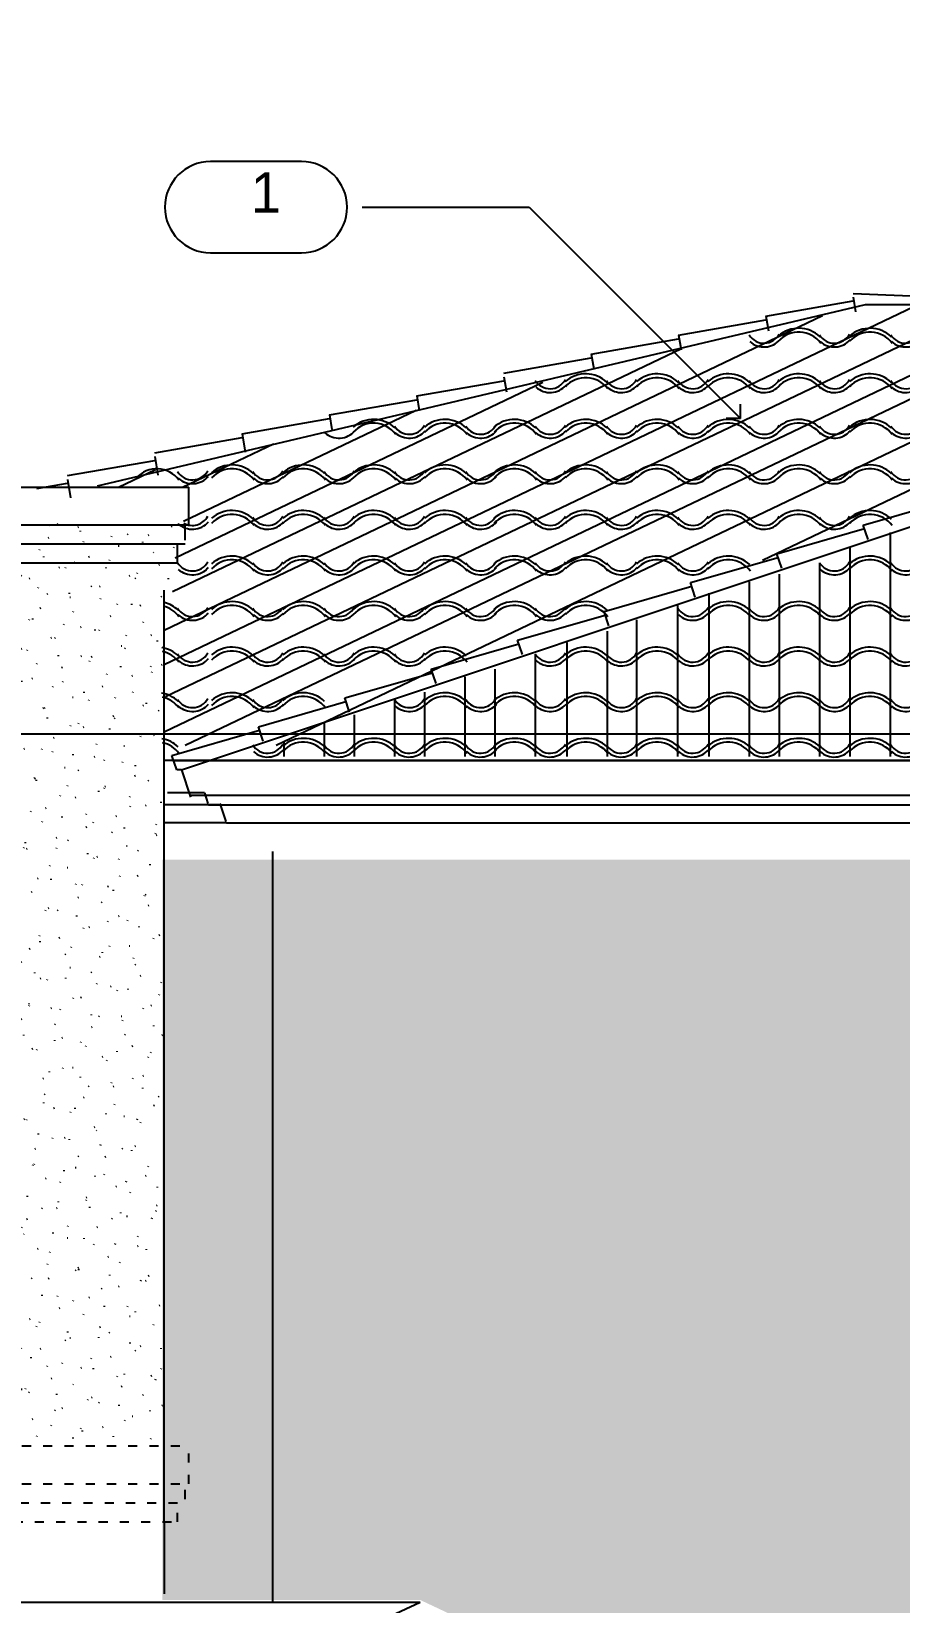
# Model space of a CAD drawing. Extents: x -92740 to -63661, y -15771 to -4391.
# Drawn here: x -86517.4 to -86345.8, y -8992 to -8681.6 of the extents above; entities that cross this region are included whole.
import ezdxf
from ezdxf.enums import TextEntityAlignment as Align

# ---------------------------------------------------------------- set-up
doc = ezdxf.new("R2010")
doc.units = 0
doc.header["$MEASUREMENT"] = 0
doc.linetypes.add('Dashed', pattern=[1, 0.3, -0.4, 0.3])
for name, color, linetype in [('B1NOTES', 2, 'Continuous'), ('ELEVATIONS', 7, 'Continuous'), ('ROOFTILE', 7, 'Continuous'), ('STUCCO', 4, 'Continuous')]:
    doc.layers.add(name, color=color, linetype=linetype)
doc.styles.add('DCADTXTSTYLE1', font='AVG_TP')
pattern_1 = [(20, (0, 0), (-2.1376259, 5.8730789), [-6.09375015, 0.15625]), (55, (0, 0), (-5.11970028, 3.58485273), [-6.09375015, 0.15625]), (80, (0, 0), (-6.15504846, 1.0853011), [-6.09375015, 0.15625])]

msp = doc.modelspace()

# ---------------------------------------------------------------- hatches: boundary and pattern name
at = {"layer": 'STUCCO', "linetype": 'Continuous', "ltscale": 18}
h = msp.add_hatch(dxfattribs=at)
h.set_pattern_fill('cement', color=9, scale=1.5625, style=0, pattern_type=2)
h.set_pattern_definition(pattern_1)
h.paths.add_polyline_path([(-86715, -8844.5), (-86715, -8947.25), (-86616.75, -8947.25), (-86616.75, -8960), (-86491.5, -8960), (-86491.5, -8790.5), (-86488.5, -8790.5), (-86488.5, -8788.25), (-86487.75, -8788.25), (-86487.75, -8785.25), (-86486.62, -8784.12), (-86486.62, -8777.75), (-86624.25, -8777.75), (-86624.25, -8786.75), (-86621.25, -8786.75), (-86619, -8789), (-86616.75, -8789), (-86616.75, -8792.75), (-86614.5, -8792.75)], flags=0)
h = msp.add_hatch(dxfattribs=at)
h.set_pattern_fill('cement', color=9, scale=1.5625, style=0, pattern_type=2)
h.set_pattern_definition(pattern_1)
h.paths.add_polyline_path([(-86205, -8880.5), (-86205, -8845.25), (-86491.5, -8845.25), (-86491.5, -8991.5), (-86440.5, -8991.5), (-86378.19, -9020.83), (-86378.19, -9029.75), (-86408.25, -9029.75), (-86408.25, -9047), (-86370.91, -9064.96), (-86309.25, -9064.96), (-86232, -9098.75), (-86232, -9106.25), (-86234.25, -9106.25), (-86234.25, -9108.5), (-86235.75, -9107), (-86235.75, -9110.75), (-86246.25, -9110.75), (-86246.25, -9123.5), (-86184.75, -9152.75), (-86184.75, -9158), (-86189.25, -9158), (-86189.25, -9159.5), (-86192.25, -9159.5), (-86192.25, -9161.75), (-86219.25, -9161.75), (-86219.25, -9304.25), (-86161.5, -9304.25), (-86161.5, -8936.75), (-86093.25, -8936.75), (-86093.25, -8925.5), (-86160.75, -8925.5), (-86160.75, -8880.5)], flags=0)

# ---------------------------------------------------------------- linework, layer by layer
at = {"layer": 'B1NOTES', "color": 1, "linetype": 'Continuous', "ltscale": 18}
for p, q in [((-86464, -8707.33), (-86482, -8707.33)), ((-86455, -8716.33), (-86455, -8716.33)), ((-86482, -8725.33), (-86464, -8725.33))]:
    msp.add_line(p, q, dxfattribs=at)
for centre, start, end in [((-86482, -8716.33), 90, 180), ((-86464, -8716.33), 0, 90), ((-86482, -8716.33), 180, 270), ((-86464, -8716.33), 270, 360)]:
    msp.add_arc(centre, 9, start, end, dxfattribs=at)
at = {"layer": 'ELEVATIONS', "color": 1, "linetype": 'Continuous', "ltscale": 18}
for p, q in [((-86487.72, -8827.48), (-86050.12, -8681.61)), ((-86355, -8733.36), (-86337.75, -8734.11)), ((-86352.61, -8735.61), (-86504.4, -8771.45)), ((-86372.25, -8737.86), (-86355, -8734.86)), ((-86355, -8734.11), (-86354.51, -8737.03)), ((-86211, -8735.61), (-86352.61, -8735.61)), ((-86389.5, -8741.61), (-86372.25, -8738.61)), ((-86372.25, -8737.86), (-86371.76, -8740.78)), ((-86406.75, -8745.36), (-86389.5, -8742.36)), ((-86389.5, -8741.61), (-86389.01, -8744.53)), ((-86424, -8749.11), (-86406.75, -8746.11)), ((-86406.75, -8745.36), (-86406.26, -8748.28)), ((-86441.25, -8753.61), (-86424, -8750.61)), ((-86424, -8749.86), (-86423.51, -8752.78)), ((-86458.5, -8757.36), (-86441.25, -8754.36)), ((-86441.25, -8753.61), (-86440.76, -8756.53)), ((-86475.75, -8761.11), (-86458.5, -8758.11)), ((-86458.5, -8757.36), (-86458.01, -8760.28)), ((-86493, -8764.86), (-86475.75, -8761.86)), ((-86475.75, -8761.11), (-86475.14, -8764.76)), ((-86510.25, -8769.36), (-86493, -8766.36)), ((-86493, -8765.61), (-86492.39, -8769.26)), ((-86516.28, -8771.91), (-86510.25, -8770.86)), ((-86510.25, -8770.11), (-86509.64, -8773.76)), ((-86624.25, -8771.61), (-86486.25, -8771.61)), ((-86486.25, -8779.11), (-86486.25, -8771.61)), ((-86353, -8779.12), (-86335.68, -8774.14)), ((-86624.25, -8779.11), (-86486.25, -8779.11)), ((-86487, -8782.11), (-86487, -8779.11)), ((-86370.07, -8784.81), (-86352.76, -8779.83)), ((-86352.05, -8781.96), (-86353, -8779.12)), ((-86620.5, -8782.86), (-86487, -8782.86)), ((-86488.5, -8786.61), (-86488.5, -8782.86)), ((-86617.5, -8786.61), (-86488.5, -8786.61)), ((-86387.15, -8790.5), (-86369.84, -8785.52)), ((-86369.12, -8787.65), (-86370.07, -8784.81)), ((-86491.17, -8976.03), (-86491.17, -8792)), ((-86404.22, -8796.19), (-86386.91, -8791.21)), ((-86386.2, -8793.35), (-86387.15, -8790.5)), ((-86421.3, -8801.88), (-86403.99, -8796.9)), ((-86403.28, -8799.04), (-86404.22, -8796.19)), ((-86420.35, -8804.73), (-86421.3, -8801.88)), ((-86438.38, -8807.58), (-86421.06, -8802.6)), ((-86455.45, -8813.27), (-86438.14, -8808.29)), ((-86437.43, -8810.42), (-86438.38, -8807.58)), ((-86472.53, -8818.96), (-86455.22, -8813.98)), ((-86454.51, -8816.11), (-86455.45, -8813.27)), ((-86489.61, -8824.65), (-86472.29, -8819.67)), ((-86471.58, -8821.81), (-86472.53, -8818.96)), ((-86204.97, -8825.61), (-86491.17, -8825.61)), ((-86488.66, -8827.5), (-86489.61, -8824.65)), ((-86487.72, -8827.48), (-86488.66, -8827.5)), ((-86487.72, -8827.48), (-86485.91, -8832.91)), ((-86483.2, -8832.01), (-86490.49, -8832.01)), ((-86486.06, -8832.46), (-86204.97, -8832.46)), ((-86483.2, -8832.01), (-86482.49, -8834.14)), ((-86480.03, -8834.4), (-86491.17, -8834.4)), ((-86482.4, -8834.4), (-86204.97, -8834.4)), ((-86480.12, -8834.14), (-86478.93, -8837.7)), ((-86478.85, -8837.96), (-86491.17, -8837.96)), ((-86478.85, -8837.96), (-86204.97, -8837.96)), ((-86469.72, -8843.63), (-86469.72, -8991.99))]:
    msp.add_line(p, q, dxfattribs=at)
at = {"layer": 'ELEVATIONS', "color": 2, "linetype": 'Continuous', "ltscale": 12}
for p, q in [((-86452, -8716.33), (-86419, -8716.33)), ((-86419, -8716.33), (-86377.25, -8758.08))]:
    msp.add_line(p, q, dxfattribs=at)
at = {"layer": 'ELEVATIONS', "color": 1, "linetype": 'Continuous', "ltscale": 12}
for q in [(-86377.25, -8755.25), (-86380.08, -8758.08)]:
    msp.add_line((-86377.25, -8758.08), q, dxfattribs=at)
at = {"layer": 'ELEVATIONS', "color": 2, "linetype": 'Continuous', "ltscale": 18}
for p, q in [((-86591.25, -8820.36), (-85560.71, -8820.36)), ((-86489.25, -8825.61), (-86204.97, -8825.61))]:
    msp.add_line(p, q, dxfattribs=at)
at = {"layer": 'ELEVATIONS', "color": 10, "linetype": 'Dashed', "ltscale": 6}
for p, q in [((-86624.25, -8961.03), (-86486.25, -8961.03)), ((-86486.25, -8968.53), (-86486.25, -8961.03)), ((-86624.25, -8968.53), (-86486.25, -8968.53)), ((-86487, -8971.53), (-86487, -8968.53)), ((-86620.5, -8972.28), (-86487, -8972.28)), ((-86488.5, -8976.03), (-86488.5, -8972.28)), ((-86617.5, -8976.03), (-86488.5, -8976.03))]:
    msp.add_line(p, q, dxfattribs=at)
at = {"layer": 'ELEVATIONS', "color": 8, "linetype": 'Continuous', "ltscale": 18}
for p, q in [((-86491.17, -8976.03), (-86491.17, -8990.28)), ((-86440.59, -8991.99), (-86656.98, -8991.99)), ((-86440.59, -8991.99), (-86502.98, -9020.83))]:
    msp.add_line(p, q, dxfattribs=at)
at = {"layer": 'ROOFTILE', "color": 7, "linetype": 'Continuous', "ltscale": 18}
for p, q in [((-86491.17, -8806.7), (-86341.65, -8735.3)), ((-86491.17, -8819.95), (-86313.9, -8735.3)), ((-86490.9, -8813.01), (-86328.15, -8735.3)), ((-86487, -8822.61), (-86304.15, -8735.3)), ((-86469, -8822.61), (-86286.15, -8735.3)), ((-86372.91, -8786.04), (-86266.65, -8735.3)), ((-86491.17, -8799.89), (-86361.05, -8737.76)), ((-86489.47, -8792.28), (-86388.92, -8744.26)), ((-86488.96, -8785.58), (-86416.35, -8750.92)), ((-86487.35, -8778.37), (-86441.35, -8756.4)), ((-86487.5, -8771.64), (-86469.54, -8763.06)), ((-86500.2, -8771.61), (-86492.88, -8768.12)), ((-86355.62, -8824.86), (-86355.62, -8783.61)), ((-86347.65, -8824.86), (-86347.65, -8780.61)), ((-86361.56, -8824.86), (-86361.56, -8786.61)), ((-86369.53, -8824.86), (-86369.53, -8788.86)), ((-86383.44, -8824.86), (-86383.44, -8792.61)), ((-86375.47, -8824.86), (-86375.47, -8790.36)), ((-86389.64, -8824.86), (-86389.64, -8794.86)), ((-86397.75, -8824.86), (-86397.75, -8797.86)), ((-86403.57, -8824.86), (-86403.57, -8800.11)), ((-86417.74, -8824.86), (-86417.74, -8804.61)), ((-86411.54, -8824.86), (-86411.54, -8802.36)), ((-86425.71, -8824.86), (-86425.71, -8807.61)), ((-86431.65, -8824.86), (-86431.65, -8809.11)), ((-86445.56, -8824.86), (-86445.56, -8813.61)), ((-86439.62, -8824.86), (-86439.62, -8812.11)), ((-86453.53, -8824.86), (-86453.53, -8816.61)), ((-86459.47, -8824.86), (-86459.47, -8818.11)), ((-86467.44, -8824.86), (-86467.44, -8821.86))]:
    msp.add_line(p, q, dxfattribs=at)
for centre, radius, start, end in [((-86372.62, -8739.76), 3.44, 211.6504, 331.6052), ((-86372.62, -8739.76), 4.19, 228.3381, 319.0707), ((-86365.76, -8746.42), 6.16, 46.5154, 131.1465), ((-86365.76, -8746.42), 5.41, 36.0644, 138.0128), ((-86358.72, -8739.76), 3.44, 211.6504, 331.6052), ((-86358.72, -8739.76), 4.19, 228.3381, 319.0707), ((-86351.67, -8746.42), 6.16, 46.5154, 131.1465), ((-86351.67, -8746.42), 5.41, 36.0644, 138.0128), ((-86344.63, -8739.76), 3.44, 211.6504, 331.6052), ((-86344.63, -8739.76), 4.19, 228.3381, 319.0707), ((-86407.85, -8755.42), 6.16, 46.5154, 131.1465), ((-86393.75, -8755.42), 6.16, 46.5154, 131.1465), ((-86379.67, -8755.42), 6.16, 46.5154, 131.1465), ((-86365.76, -8755.42), 6.16, 46.5154, 131.1465), ((-86351.67, -8755.42), 6.16, 46.5154, 131.1465), ((-86414.9, -8748.76), 3.44, 211.6504, 331.6052), ((-86414.9, -8748.76), 4.19, 228.3381, 319.0707), ((-86407.85, -8755.42), 5.41, 36.0644, 138.0128), ((-86400.81, -8748.76), 3.44, 211.6504, 331.6052), ((-86400.81, -8748.76), 4.19, 228.3381, 319.0707), ((-86393.75, -8755.42), 5.41, 36.0644, 138.0128), ((-86386.71, -8748.76), 3.44, 211.6504, 331.6052), ((-86386.71, -8748.76), 4.19, 228.3381, 319.0707), ((-86379.67, -8755.42), 5.41, 36.0644, 138.0128), ((-86372.62, -8748.76), 3.44, 211.6504, 331.6052), ((-86372.62, -8748.76), 4.19, 228.3381, 319.0707), ((-86365.76, -8755.42), 5.41, 36.0644, 138.0128), ((-86358.72, -8748.76), 3.44, 211.6504, 331.6052), ((-86358.72, -8748.76), 4.19, 228.3381, 319.0707), ((-86351.67, -8755.42), 5.41, 36.0644, 138.0128), ((-86344.63, -8748.76), 3.44, 211.6504, 331.6052), ((-86344.63, -8748.76), 4.19, 228.3381, 319.0707), ((-86449.76, -8764.42), 6.16, 46.5154, 131.1465), ((-86435.67, -8764.42), 6.16, 46.5154, 131.1465), ((-86421.94, -8764.42), 6.16, 46.5154, 131.1465), ((-86407.85, -8764.42), 6.16, 46.5154, 131.1465), ((-86393.75, -8764.42), 6.16, 46.5154, 131.1465), ((-86379.67, -8764.42), 6.16, 46.5154, 131.1465), ((-86365.76, -8764.42), 6.16, 46.5154, 131.1465), ((-86351.67, -8764.42), 6.16, 46.5154, 131.1465), ((-86456.62, -8757.76), 4.19, 228.3381, 319.0707), ((-86449.76, -8764.42), 5.41, 36.0644, 138.0128), ((-86442.72, -8757.76), 3.44, 211.6504, 331.6052), ((-86442.72, -8757.76), 4.19, 228.3381, 319.0707), ((-86435.67, -8764.42), 5.41, 36.0644, 138.0128), ((-86428.63, -8757.76), 3.44, 211.6504, 331.6052), ((-86428.63, -8757.76), 4.19, 228.3381, 319.0707), ((-86421.94, -8764.42), 5.41, 36.0644, 138.0128), ((-86414.9, -8757.76), 3.44, 211.6504, 331.6052), ((-86414.9, -8757.76), 4.19, 228.3381, 319.0707), ((-86407.85, -8764.42), 5.41, 36.0644, 138.0128), ((-86400.81, -8757.76), 3.44, 211.6504, 331.6052), ((-86400.81, -8757.76), 4.19, 228.3381, 319.0707), ((-86393.75, -8764.42), 5.41, 36.0644, 138.0128), ((-86386.71, -8757.76), 3.44, 211.6504, 331.6052), ((-86386.71, -8757.76), 4.19, 228.3381, 319.0707), ((-86379.67, -8764.42), 5.41, 36.0644, 138.0128), ((-86372.62, -8757.76), 3.44, 211.6504, 331.6052), ((-86372.62, -8757.76), 4.19, 228.3381, 319.0707), ((-86365.76, -8764.42), 5.41, 36.0644, 138.0128), ((-86358.72, -8757.76), 3.44, 211.6504, 331.6052), ((-86358.72, -8757.76), 4.19, 228.3381, 319.0707), ((-86351.67, -8764.42), 5.41, 36.0644, 138.0128), ((-86344.63, -8757.76), 3.44, 211.6504, 331.6052), ((-86344.63, -8757.76), 4.19, 228.3381, 319.0707), ((-86492.6, -8773.42), 5.41, 36.0644, 138.0128), ((-86477.75, -8773.42), 6.16, 46.5154, 131.1465), ((-86477.75, -8773.42), 5.41, 36.0644, 138.0128), ((-86463.67, -8773.42), 6.16, 46.5154, 131.1465), ((-86463.67, -8773.42), 5.41, 36.0644, 138.0128), ((-86449.76, -8773.42), 6.16, 46.5154, 131.1465), ((-86449.76, -8773.42), 5.41, 36.0644, 138.0128), ((-86435.67, -8773.42), 6.16, 46.5154, 131.1465), ((-86435.67, -8773.42), 5.41, 36.0644, 138.0128), ((-86421.94, -8773.42), 6.16, 46.5154, 131.1465), ((-86421.94, -8773.42), 5.41, 36.0644, 138.0128), ((-86407.85, -8773.42), 6.16, 46.5154, 131.1465), ((-86407.85, -8773.42), 5.41, 36.0644, 138.0128), ((-86393.75, -8773.42), 6.16, 46.5154, 131.1465), ((-86393.75, -8773.42), 5.41, 36.0644, 138.0128), ((-86379.67, -8773.42), 6.16, 46.5154, 131.1465), ((-86379.67, -8773.42), 5.41, 36.0644, 138.0128), ((-86365.76, -8773.42), 6.16, 46.5154, 131.1465), ((-86365.76, -8773.42), 5.41, 36.0644, 138.0128), ((-86351.67, -8773.42), 6.16, 46.5154, 131.1465), ((-86351.67, -8773.42), 5.41, 36.0644, 138.0128), ((-86485.56, -8766.76), 3.44, 211.6504, 331.6052), ((-86485.56, -8766.76), 4.19, 228.3381, 319.0707), ((-86470.71, -8766.76), 3.44, 211.6504, 331.6052), ((-86470.71, -8766.76), 4.19, 228.3381, 319.0707), ((-86456.62, -8766.76), 3.44, 211.6504, 331.6052), ((-86456.62, -8766.76), 4.19, 228.3381, 319.0707), ((-86442.72, -8766.76), 3.44, 211.6504, 331.6052), ((-86442.72, -8766.76), 4.19, 228.3381, 319.0707), ((-86428.63, -8766.76), 3.44, 211.6504, 331.6052), ((-86428.63, -8766.76), 4.19, 228.3381, 319.0707), ((-86414.9, -8766.76), 3.44, 211.6504, 331.6052), ((-86414.9, -8766.76), 4.19, 228.3381, 319.0707), ((-86400.81, -8766.76), 3.44, 211.6504, 331.6052), ((-86400.81, -8766.76), 4.19, 228.3381, 319.0707), ((-86386.71, -8766.76), 3.44, 211.6504, 331.6052), ((-86386.71, -8766.76), 4.19, 228.3381, 319.0707), ((-86372.62, -8766.76), 3.44, 211.6504, 331.6052), ((-86372.62, -8766.76), 4.19, 228.3381, 319.0707), ((-86358.72, -8766.76), 3.44, 211.6504, 331.6052), ((-86358.72, -8766.76), 4.19, 228.3381, 319.0707), ((-86344.63, -8766.76), 3.44, 211.6504, 331.6052), ((-86344.63, -8766.76), 4.19, 228.3381, 319.0707), ((-86485.56, -8775.76), 3.44, 240.1584, 331.6052), ((-86477.75, -8782.42), 6.16, 46.5154, 131.1465), ((-86477.75, -8782.42), 5.41, 36.0644, 138.0128), ((-86470.71, -8775.76), 3.44, 211.6504, 331.6052), ((-86463.67, -8782.42), 6.16, 46.5154, 131.1465), ((-86463.67, -8782.42), 5.41, 36.0644, 138.0128), ((-86456.62, -8775.76), 3.44, 211.6504, 331.6052), ((-86449.76, -8782.42), 6.16, 46.5154, 131.1465), ((-86449.76, -8782.42), 5.41, 36.0644, 138.0128), ((-86442.72, -8775.76), 3.44, 211.6504, 331.6052), ((-86435.67, -8782.42), 6.16, 46.5154, 131.1465), ((-86435.67, -8782.42), 5.41, 36.0644, 138.0128), ((-86428.63, -8775.76), 3.44, 211.6504, 331.6052), ((-86421.94, -8782.42), 6.16, 46.5154, 131.1465), ((-86421.94, -8782.42), 5.41, 36.0644, 138.0128), ((-86414.9, -8775.76), 3.44, 211.6504, 331.6052), ((-86407.85, -8782.42), 6.16, 46.5154, 131.1465), ((-86407.85, -8782.42), 5.41, 36.0644, 138.0128), ((-86400.81, -8775.76), 3.44, 211.6504, 331.6052), ((-86393.75, -8782.42), 6.16, 46.5154, 131.1465), ((-86393.75, -8782.42), 5.41, 36.0644, 138.0128), ((-86386.71, -8775.76), 3.44, 211.6504, 331.6052), ((-86379.67, -8782.42), 6.16, 46.5154, 131.1465), ((-86379.67, -8782.42), 5.41, 36.0644, 138.0128), ((-86372.62, -8775.76), 3.44, 211.6504, 331.6052), ((-86365.76, -8782.42), 6.16, 46.5154, 131.1465), ((-86365.76, -8782.42), 5.41, 36.0644, 138.0128), ((-86358.72, -8775.76), 3.44, 211.6504, 331.6052), ((-86351.67, -8782.42), 6.16, 46.5154, 131.1465), ((-86351.67, -8782.42), 5.41, 36.0644, 138.0128), ((-86485.56, -8775.76), 4.19, 228.3381, 319.0707), ((-86470.71, -8775.76), 4.19, 228.3381, 319.0707), ((-86456.62, -8775.76), 4.19, 228.3381, 319.0707), ((-86442.72, -8775.76), 4.19, 228.3381, 319.0707), ((-86428.63, -8775.76), 4.19, 228.3381, 319.0707), ((-86414.9, -8775.76), 4.19, 228.3381, 319.0707), ((-86400.81, -8775.76), 4.19, 228.3381, 319.0707), ((-86386.71, -8775.76), 4.19, 228.3381, 319.0707), ((-86372.62, -8775.76), 4.19, 228.3381, 319.0707), ((-86358.72, -8775.76), 4.19, 228.3381, 319.0707), ((-86485.56, -8784.76), 3.44, 211.6504, 331.6052), ((-86477.75, -8791.42), 6.16, 46.5154, 131.1465), ((-86477.75, -8791.42), 5.41, 36.0644, 138.0128), ((-86470.71, -8784.76), 3.44, 211.6504, 331.6052), ((-86463.67, -8791.42), 6.16, 46.5154, 131.1465), ((-86463.67, -8791.42), 5.41, 36.0644, 138.0128), ((-86456.62, -8784.76), 3.44, 211.6504, 331.6052), ((-86449.76, -8791.42), 6.16, 46.5154, 131.1465), ((-86449.76, -8791.42), 5.41, 36.0644, 138.0128), ((-86442.72, -8784.76), 3.44, 211.6504, 331.6052), ((-86435.67, -8791.42), 6.16, 46.5154, 131.1465), ((-86435.67, -8791.42), 5.41, 36.0644, 138.0128), ((-86428.63, -8784.76), 3.44, 211.6504, 331.6052), ((-86421.94, -8791.42), 6.16, 46.5154, 131.1465), ((-86421.94, -8791.42), 5.41, 36.0644, 138.0128), ((-86414.9, -8784.76), 3.44, 211.6504, 331.6052), ((-86407.85, -8791.42), 6.16, 46.5154, 131.1465), ((-86407.85, -8791.42), 5.41, 36.0644, 138.0128), ((-86400.81, -8784.76), 3.44, 211.6504, 331.6052), ((-86393.75, -8791.42), 6.16, 46.5154, 131.1465), ((-86393.75, -8791.42), 5.41, 36.0644, 138.0128), ((-86386.71, -8784.76), 3.44, 211.6504, 331.6052), ((-86379.67, -8791.42), 6.16, 46.5154, 131.1465), ((-86379.67, -8791.42), 5.41, 36.0644, 138.0128), ((-86358.72, -8784.76), 3.44, 211.6504, 331.6052), ((-86351.67, -8791.42), 6.16, 46.5154, 131.1465), ((-86351.67, -8791.42), 5.41, 36.0644, 138.0128), ((-86344.63, -8784.76), 3.44, 211.6504, 331.6052), ((-86485.56, -8784.76), 4.19, 228.3381, 319.0707), ((-86470.71, -8784.76), 4.19, 228.3381, 319.0707), ((-86456.62, -8784.76), 4.19, 228.3381, 319.0707), ((-86442.72, -8784.76), 4.19, 228.3381, 319.0707), ((-86428.63, -8784.76), 4.19, 228.3381, 319.0707), ((-86414.9, -8784.76), 4.19, 228.3381, 319.0707), ((-86400.81, -8784.76), 4.19, 228.3381, 319.0707), ((-86386.71, -8784.76), 4.19, 228.3381, 319.0707), ((-86358.72, -8784.76), 4.19, 228.3381, 319.0707), ((-86344.63, -8784.76), 4.19, 228.3381, 319.0707), ((-86492.6, -8800.42), 5.41, 36.0644, 75.7336), ((-86492.6, -8800.42), 6.16, 46.5154, 75.7336), ((-86485.56, -8793.76), 3.44, 211.6504, 331.6052), ((-86477.75, -8800.42), 6.16, 46.5154, 131.1465), ((-86477.75, -8800.42), 5.41, 36.0644, 138.0128), ((-86470.71, -8793.76), 3.44, 211.6504, 331.6052), ((-86463.67, -8800.42), 6.16, 46.5154, 131.1465), ((-86463.67, -8800.42), 5.41, 36.0644, 138.0128), ((-86456.62, -8793.76), 3.44, 211.6504, 331.6052), ((-86449.76, -8800.42), 6.16, 46.5154, 131.1465), ((-86449.76, -8800.42), 5.41, 36.0644, 138.0128), ((-86442.72, -8793.76), 3.44, 211.6504, 331.6052), ((-86435.67, -8800.42), 6.16, 46.5154, 131.1465), ((-86435.67, -8800.42), 5.41, 36.0644, 138.0128), ((-86428.63, -8793.76), 3.44, 211.6504, 331.6052), ((-86421.94, -8800.42), 6.16, 46.5154, 131.1465), ((-86421.94, -8800.42), 5.41, 36.0644, 138.0128), ((-86414.9, -8793.76), 3.44, 211.6504, 331.6052), ((-86407.85, -8800.42), 6.16, 46.5154, 131.1465), ((-86407.85, -8800.42), 5.41, 36.0644, 138.0128), ((-86386.71, -8793.76), 3.44, 211.6504, 331.6052), ((-86379.67, -8800.42), 6.16, 46.5154, 131.1465), ((-86379.67, -8800.42), 5.41, 36.0644, 138.0128), ((-86372.62, -8793.76), 3.44, 211.6504, 331.6052), ((-86365.76, -8800.42), 6.16, 46.5154, 131.1465), ((-86365.76, -8800.42), 5.41, 36.0644, 138.0128), ((-86358.72, -8793.76), 3.44, 211.6504, 331.6052), ((-86351.67, -8800.42), 6.16, 46.5154, 131.1465), ((-86351.67, -8800.42), 5.41, 36.0644, 138.0128), ((-86344.63, -8793.76), 3.44, 211.6504, 331.6052), ((-86485.56, -8793.76), 4.19, 228.3381, 319.0707), ((-86470.71, -8793.76), 4.19, 228.3381, 319.0707), ((-86456.62, -8793.76), 4.19, 228.3381, 319.0707), ((-86442.72, -8793.76), 4.19, 228.3381, 319.0707), ((-86428.63, -8793.76), 4.19, 228.3381, 319.0707), ((-86414.9, -8793.76), 4.19, 228.3381, 319.0707), ((-86386.71, -8793.76), 4.19, 228.3381, 319.0707), ((-86372.62, -8793.76), 4.19, 228.3381, 319.0707), ((-86358.72, -8793.76), 4.19, 228.3381, 319.0707), ((-86344.63, -8793.76), 4.19, 228.3381, 319.0707), ((-86492.6, -8809.42), 6.16, 46.5154, 80.4924), ((-86492.6, -8809.42), 5.41, 36.0644, 77.7666), ((-86485.56, -8802.76), 3.44, 211.6504, 331.6052), ((-86477.75, -8809.42), 6.16, 46.5154, 131.1465), ((-86477.75, -8809.42), 5.41, 36.0644, 138.0128), ((-86470.71, -8802.76), 3.44, 211.6504, 331.6052), ((-86463.67, -8809.42), 6.16, 46.5154, 131.1465), ((-86463.67, -8809.42), 5.41, 36.0644, 138.0128), ((-86456.62, -8802.76), 3.44, 211.6504, 331.6052), ((-86449.76, -8809.42), 6.16, 46.5154, 131.1465), ((-86449.76, -8809.42), 5.41, 36.0644, 138.0128), ((-86442.72, -8802.76), 3.44, 211.6504, 331.6052), ((-86435.67, -8809.42), 6.16, 46.5154, 131.1465), ((-86435.67, -8809.42), 5.41, 36.0644, 138.0128), ((-86414.9, -8802.76), 3.44, 211.6504, 331.6052), ((-86407.85, -8809.42), 6.16, 46.5154, 131.1465), ((-86407.85, -8809.42), 5.41, 36.0644, 138.0128), ((-86400.81, -8802.76), 3.44, 211.6504, 331.6052), ((-86393.75, -8809.42), 6.16, 46.5154, 131.1465), ((-86393.75, -8809.42), 5.41, 36.0644, 138.0128), ((-86386.71, -8802.76), 3.44, 211.6504, 331.6052), ((-86379.67, -8809.42), 6.16, 46.5154, 131.1465), ((-86379.67, -8809.42), 5.41, 36.0644, 138.0128), ((-86372.62, -8802.76), 3.44, 211.6504, 331.6052), ((-86365.76, -8809.42), 6.16, 46.5154, 131.1465), ((-86365.76, -8809.42), 5.41, 36.0644, 138.0128), ((-86358.72, -8802.76), 3.44, 211.6504, 331.6052), ((-86351.67, -8809.42), 6.16, 46.5154, 131.1465), ((-86351.67, -8809.42), 5.41, 36.0644, 138.0128), ((-86344.63, -8802.76), 3.44, 211.6504, 331.6052), ((-86485.56, -8802.76), 4.19, 228.3381, 319.0707), ((-86470.71, -8802.76), 4.19, 228.3381, 319.0707), ((-86456.62, -8802.76), 4.19, 228.3381, 319.0707), ((-86442.72, -8802.76), 4.19, 228.3381, 319.0707), ((-86414.9, -8802.76), 4.19, 228.3381, 319.0707), ((-86400.81, -8802.76), 4.19, 228.3381, 319.0707), ((-86386.71, -8802.76), 4.19, 228.3381, 319.0707), ((-86372.62, -8802.76), 4.19, 228.3381, 319.0707), ((-86358.72, -8802.76), 4.19, 228.3381, 319.0707), ((-86344.63, -8802.76), 4.19, 228.3381, 319.0707), ((-86492.6, -8818.42), 6.16, 46.5154, 81.4485), ((-86492.6, -8818.42), 5.41, 36.0644, 77.7666), ((-86485.56, -8811.76), 3.44, 211.6504, 331.6052), ((-86485.56, -8811.76), 4.19, 228.3381, 319.0707), ((-86477.75, -8818.42), 6.16, 46.5154, 131.1465), ((-86477.75, -8818.42), 5.41, 36.0644, 138.0128), ((-86470.71, -8811.76), 3.44, 211.6504, 331.6052), ((-86470.71, -8811.76), 4.19, 228.3381, 319.0707), ((-86463.67, -8818.42), 6.16, 46.5154, 131.1465), ((-86463.67, -8818.42), 5.41, 36.0644, 138.0128), ((-86442.72, -8811.76), 3.44, 211.6504, 331.6052), ((-86442.72, -8811.76), 4.19, 228.3381, 319.0707), ((-86435.67, -8818.42), 6.16, 46.5154, 131.1465), ((-86435.67, -8818.42), 5.41, 36.0644, 138.0128), ((-86428.63, -8811.76), 3.44, 211.6504, 331.6052), ((-86428.63, -8811.76), 4.19, 228.3381, 319.0707), ((-86421.94, -8818.42), 6.16, 46.5154, 131.1465), ((-86421.94, -8818.42), 5.41, 36.0644, 138.0128), ((-86414.9, -8811.76), 3.44, 211.6504, 331.6052), ((-86414.9, -8811.76), 4.19, 228.3381, 319.0707), ((-86407.85, -8818.42), 6.16, 46.5154, 131.1465), ((-86407.85, -8818.42), 5.41, 36.0644, 138.0128), ((-86400.81, -8811.76), 3.44, 211.6504, 331.6052), ((-86400.81, -8811.76), 4.19, 228.3381, 319.0707), ((-86393.75, -8818.42), 6.16, 46.5154, 131.1465), ((-86393.75, -8818.42), 5.41, 36.0644, 138.0128), ((-86386.71, -8811.76), 3.44, 211.6504, 331.6052), ((-86386.71, -8811.76), 4.19, 228.3381, 319.0707), ((-86379.67, -8818.42), 6.16, 46.5154, 131.1465), ((-86379.67, -8818.42), 5.41, 36.0644, 138.0128), ((-86372.62, -8811.76), 3.44, 211.6504, 331.6052), ((-86372.62, -8811.76), 4.19, 228.3381, 319.0707), ((-86365.76, -8818.42), 6.16, 46.5154, 131.1465), ((-86365.76, -8818.42), 5.41, 36.0644, 138.0128), ((-86358.72, -8811.76), 3.44, 211.6504, 331.6052), ((-86358.72, -8811.76), 4.19, 228.3381, 319.0707), ((-86351.67, -8818.42), 6.16, 46.5154, 131.1465), ((-86351.67, -8818.42), 5.41, 36.0644, 138.0128), ((-86344.63, -8811.76), 3.44, 211.6504, 331.6052), ((-86344.63, -8811.76), 4.19, 228.3381, 319.0707), ((-86492.6, -8827.42), 6.16, 46.5154, 80.4924), ((-86492.6, -8827.42), 5.41, 36.0644, 77.7666), ((-86470.71, -8820.76), 3.44, 211.6504, 331.6052), ((-86470.71, -8820.76), 4.19, 228.3381, 319.0707), ((-86463.67, -8827.42), 6.16, 46.5154, 131.1465), ((-86463.67, -8827.42), 5.41, 36.0644, 138.0128), ((-86456.62, -8820.76), 3.44, 211.6504, 331.6052), ((-86456.62, -8820.76), 4.19, 228.3381, 319.0707), ((-86449.76, -8827.42), 6.16, 46.5154, 131.1465), ((-86449.76, -8827.42), 5.41, 36.0644, 138.0128), ((-86442.72, -8820.76), 3.44, 211.6504, 331.6052), ((-86442.72, -8820.76), 4.19, 228.3381, 319.0707), ((-86435.67, -8827.42), 6.16, 46.5154, 131.1465), ((-86435.67, -8827.42), 5.41, 36.0644, 138.0128), ((-86428.63, -8820.76), 3.44, 211.6504, 331.6052), ((-86428.63, -8820.76), 4.19, 228.3381, 319.0707), ((-86421.94, -8827.42), 6.16, 46.5154, 131.1465), ((-86421.94, -8827.42), 5.41, 36.0644, 138.0128), ((-86414.9, -8820.76), 3.44, 211.6504, 331.6052), ((-86414.9, -8820.76), 4.19, 228.3381, 319.0707), ((-86407.85, -8827.42), 6.16, 46.5154, 131.1465), ((-86407.85, -8827.42), 5.41, 36.0644, 138.0128), ((-86400.81, -8820.76), 3.44, 211.6504, 331.6052), ((-86400.81, -8820.76), 4.19, 228.3381, 319.0707), ((-86393.75, -8827.42), 6.16, 46.5154, 131.1465), ((-86393.75, -8827.42), 5.41, 36.0644, 138.0128), ((-86386.71, -8820.76), 3.44, 211.6504, 331.6052), ((-86386.71, -8820.76), 4.19, 228.3381, 319.0707), ((-86379.67, -8827.42), 6.16, 46.5154, 131.1465), ((-86379.67, -8827.42), 5.41, 36.0644, 138.0128), ((-86372.62, -8820.76), 3.44, 211.6504, 331.6052), ((-86372.62, -8820.76), 4.19, 228.3381, 319.0707), ((-86365.76, -8827.42), 6.16, 46.5154, 131.1465), ((-86365.76, -8827.42), 5.41, 36.0644, 138.0128), ((-86358.72, -8820.76), 3.44, 211.6504, 331.6052), ((-86358.72, -8820.76), 4.19, 228.3381, 319.0707), ((-86351.67, -8827.42), 6.16, 46.5154, 131.1465), ((-86351.67, -8827.42), 5.41, 36.0644, 138.0128), ((-86344.63, -8820.76), 3.44, 211.6504, 331.6052), ((-86344.63, -8820.76), 4.19, 228.3381, 319.0707)]:
    msp.add_arc(centre, radius, start, end, dxfattribs=at)

# ---------------------------------------------------------------- texts
at = {"layer": 'B1NOTES', "color": 3, "linetype": 'Continuous', "ltscale": 12, "style": 'DCADTXTSTYLE1'}
msp.add_text('1', height=8, dxfattribs=at).set_placement((-86474, -8719.83), align=Align.BOTTOM_LEFT)

doc.saveas('drawing.dxf')
